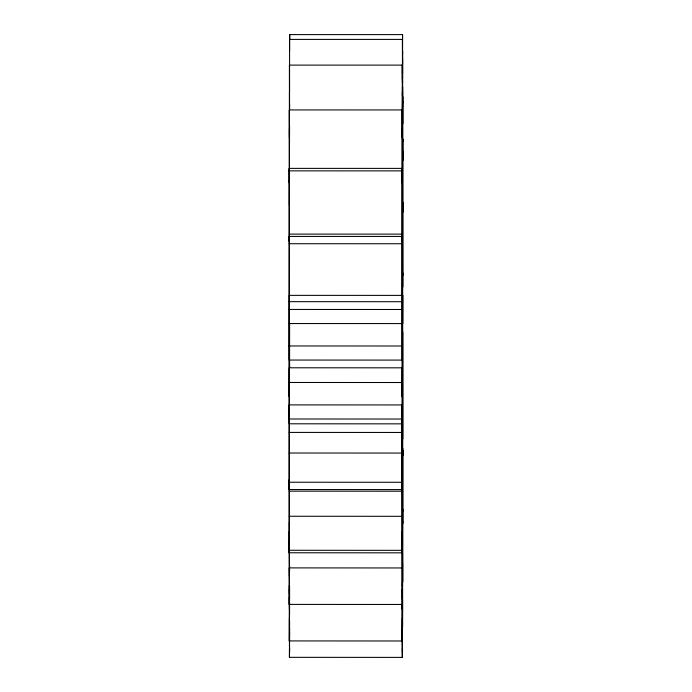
<?xml version="1.0" encoding="UTF-8"?>
<svg xmlns="http://www.w3.org/2000/svg" width="692" height="692" viewBox="0 0 692 692"><rect width="100%" height="100%" fill="white"/><g stroke="black" fill="none" stroke-linecap="round" stroke-linejoin="round"><path stroke-width="1.04" d="M402.26 609.28L402.087 479.79L402.017 489.581L289.144 489.529L289.118 482.229L289.265 168.381L402.138 168.39L402.199 182.982L402.199 128.85M402.234 180.517L402.216 109.95L289.342 109.941L289.351 182.973L289.282 168.381M402.355 79.199L402.32 65.109L289.455 65.109L289.455 138.132L289.36 109.941M402.208 604.471L289.239 604.401L289.239 585.501M402.138 531.439L402.052 552.83L289.178 552.77L289.23 479.746L289.161 489.529M289.282 295.735L289.291 486.701M289.368 180.482L289.342 128.842M289.438 642.202L289.291 540.668M289.446 604.401L289.334 640.922L402.19 640.982L402.251 618.57M289.464 128.842L289.446 92.33M289.602 620.638L289.472 645.722M289.498 618.501L289.602 586.02M289.593 628.111L289.438 657.331L402.303 657.4L402.459 628.18M402.035 552.83L402.026 540.72M402 489.581L402.104 180.5M289.221 236.43L289.247 241.404L289.204 236.43L402.078 236.448L402.113 241.43L402.121 168.39M402.199 109.95L402.312 138.132L402.519 82.72M402.32 65.109L402.303 82.72M402.623 91.041L402.744 523.61L402.83 448.252M402.294 642.28L402.216 585.57M402.312 604.479L402.19 640.982M402.104 585.57L401.965 404.941L289.1 404.898L289.144 418.989L402.017 419.032L402.035 416.541L402 419.032M402.32 128.85L402.303 92.339M402.632 73.43L402.666 51.018M402.528 63.82L402.441 39.409L289.576 39.409L289.559 92.33M402.528 54.53L402.562 34.6L289.697 34.6L289.688 39.409M402.718 101.62L402.683 124.041L402.675 106.43M402.623 82.72L402.528 73.43M402.459 618.57L402.329 645.792M402.355 618.57L402.58 563.15M402.666 521.128L402.675 553.859M402.744 151.271L402.753 160.553L402.441 39.409M402.571 599.661L402.545 626.891L402.666 511.483M402.467 599.67L402.493 582.058L402.363 609.28M402.77 106.43L402.77 96.819M402.061 236.448L402.087 360.091L289.221 360.056L289.247 180.482M289.118 396.568L289.213 368.386M289.377 205.23L289.438 169.488M289.386 618.501L289.334 640.922M289.403 609.211L289.247 482.229M289.576 645.722L289.559 652.521L289.55 647.712M401.974 396.611L402.069 368.429M402.83 209.719L402.848 202.419L402.822 212.21L402.796 209.719M402.822 323.571L402.891 295.389M402.433 645.792L402.424 652.591L402.415 647.79M289.507 142.604L289.585 125.909M289.602 324.998L289.602 324.462L289.585 367.469L289.602 365.341M289.282 597.109L289.247 604.401M289.429 594.091L289.36 567.89L289.36 576.22M402.805 141.661L402.813 139.17M402.9 287.059L402.83 139.17M402.753 87.529L402.407 109.976L402.485 86.24M289.602 103.895L289.55 109.941L289.455 65.109M289.161 418.989L289.178 416.506M289.195 552.77L289.273 531.378M289.593 566.021L289.524 571.687L289.334 522.443M289.247 170.863L402.104 170.881M289.299 234.112L402.156 234.13M289.17 243.722L402.026 243.748M289.247 295.363L402.113 295.389M289.239 301.669L402.095 301.703M289.187 309.454L402.043 309.488M289.126 323.545L401.983 323.579M289.17 345.965L402.043 346M289.213 367.789L402.069 367.824M289.161 382.477L402.026 382.52M402.078 423.85L289.221 423.798L289.195 416.506M289.213 432.413L402.069 432.465M289.17 453.018L402.026 453.061M289.118 482.229L401.974 482.281M289.239 491.156L402.095 491.216M289.204 516.258L402.061 516.31M289.161 550.278L402.017 550.339M289.265 567.89L402.121 567.959M402.597 102.684L402.493 93.039M402.303 589.316L402.407 598.961M402.83 272.968L402.882 275.459M289.576 39.409L289.602 51.009M402.562 34.6L402.372 95.851M402.588 95.851L402.597 102.65M402.813 331.909L402.83 438.97M402.476 77.911L402.58 87.521M402.51 589.35L402.519 612.801M402.407 632.661L402.303 657.4M289.697 34.6L289.706 39.453M289.55 614.02L289.446 589.281L289.541 598.891M289.55 632.592L289.438 657.331M402.58 59.01L402.58 78.239M402.415 63.82L402.415 73.43M402.424 82.72L402.424 92.33M402.588 553.868L402.657 582.05L402.597 553.859M402.761 450.57L402.805 455.552L402.779 450.57M402.683 509.018L402.666 511.5L402.692 509.018"/></g></svg>
